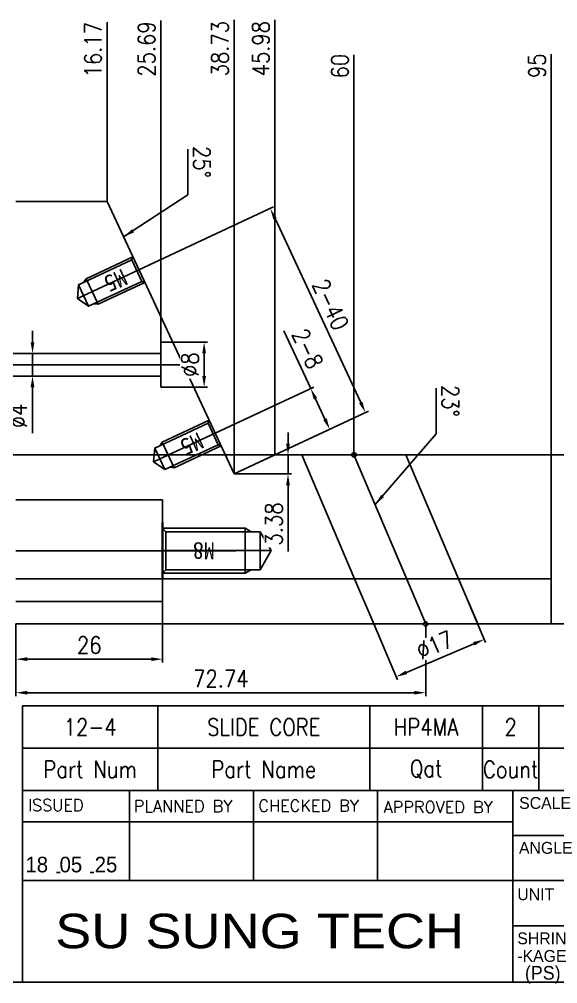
# Model space of a CAD drawing. Header units: millimetres. Extents: x 632 to 3922, y 1402 to 2001.
# Drawn here: x 3737 to 3832.5, y 1722.1 to 1893.3 of the extents above; entities that cross this region are included whole.
import ezdxf
from ezdxf.enums import TextEntityAlignment as Align
from ezdxf.lldxf.tags import DXFTag

# ---------------------------------------------------------------- set-up
doc = ezdxf.new("R2010")
doc.units = ezdxf.units.MM
for name, color, linetype in [('1', 1, 'Continuous'), ('2', 2, 'Continuous'), ('6', 6, 'Continuous'), ('7', 7, 'Continuous'), ('BCE', 1, 'CENTER'), ('BH', 11, 'HIDDEN'), ('BHTL', 5, 'CENTER'), ('BO', 7, 'Continuous'), ('CE', 1, 'CENTER'), ('DIM', 7, 'Continuous'), ('H1', 2, 'HIDDEN'), ('H2', 4, 'HIDDEN'), ('L1', 31, 'Continuous')]:
    doc.layers.add(name, color=color, linetype=linetype)
doc.styles.add('1', font='ROMANK.shx')
doc.styles.add('JM_Standard', font='', dxfattribs={"height": 3})
doc.styles.add('KK', font='')
doc.styles.add('ROMANS', font='romans.shx', dxfattribs={"width": 0.8, "height": 3})
doc.styles.get("Standard").update_dxf_attribs({"font": ''})
doc.styles.add('SY', font='romans.shx', dxfattribs={"width": 0.85, "height": 3, "bigfont": 'ghs.shx'})
doc.styles.get('JM_Standard').set_extended_font_data('DotumChe')
doc.styles.get('KK').set_extended_font_data('Gulim')
doc.styles.get('Standard').set_extended_font_data('Arial')
tags = doc.linetypes.add('CENTER', pattern=[2, 1.25, -0.25, 0.25, -0.25]).pattern_tags.tags
tags[10:11] = [DXFTag(74, 4), DXFTag(75, 0), DXFTag(340, '0'), DXFTag(46, 1.0), DXFTag(50, 0.0), DXFTag(44, 0.0), DXFTag(45, 0.0)]
tags[8:9] = [DXFTag(74, 4), DXFTag(75, 0), DXFTag(340, '0'), DXFTag(46, 1.0), DXFTag(50, 0.0), DXFTag(44, 0.0), DXFTag(45, 0.0)]
tags[6:7] = [DXFTag(74, 4), DXFTag(75, 0), DXFTag(340, '0'), DXFTag(46, 1.0), DXFTag(50, 0.0), DXFTag(44, 0.0), DXFTag(45, 0.0)]
tags[4:5] = [DXFTag(74, 4), DXFTag(75, 0), DXFTag(340, '0'), DXFTag(46, 1.0), DXFTag(50, 0.0), DXFTag(44, 0.0), DXFTag(45, 0.0)]
tags = doc.linetypes.add('HIDDEN', pattern=[0.375, 0.25, -0.125]).pattern_tags.tags
tags[6:7] = [DXFTag(74, 4), DXFTag(75, 0), DXFTag(340, '0'), DXFTag(46, 1.0), DXFTag(50, 0.0), DXFTag(44, 0.0), DXFTag(45, 0.0)]
tags[4:5] = [DXFTag(74, 4), DXFTag(75, 0), DXFTag(340, '0'), DXFTag(46, 1.0), DXFTag(50, 0.0), DXFTag(44, 0.0), DXFTag(45, 0.0)]
doc.dimstyles.new('BaseStyle', dxfattribs={"dimtxt": 3, "dimasz": 2, "dimexe": 0.6, "dimexo": 0, "dimgap": 1, "dimtad": 1, "dimdsep": 46, "dimtxsty": 'SY', "dimcen": 0, "dimclrd": 3, "dimclre": 3, "dimclrt": 7, "dimaunit": 1, "dimazin": 0, "dimtfac": 1, "dimtmove": 0, "dimatfit": 3, "dimfxl": 1, "dimtolj": 1, "dimtzin": 0, "dimarcsym": 0})

# ---------------------------------------------------------------- blocks, each defined once
blk = doc.blocks.new('20180524_2133461')
at = {"layer": 'BCE'}
blk.add_line((3.38, 15.75), (3.38, -3.53), dxfattribs=at)
at = {"layer": 'BH'}
blk.add_line((0, -1.58), (6.75, -1.58), dxfattribs=at)
for points in [[(-0.62, 15.75), (0, 15.12), (6.75, 15.12), (7.38, 15.75)], [(0, 15.12), (0, -1.58), (3.38, -3.53), (6.75, -1.58), (6.75, 15.12)]]:
    blk.add_lwpolyline(points, dxfattribs=at)
at = {"layer": 'BHTL'}
for p, q in [((-0.62, 15.75), (-0.62, 1.08)), ((7.38, 15.75), (7.38, 1.08))]:
    blk.add_line(p, q, dxfattribs=at)
blk.add_lwpolyline([(0, 0), (-0.62, 1.08), (7.38, 1.08), (6.75, 0)], dxfattribs=at)
at = {"layer": 'H1', "lineweight": 35, "ltscale": 0.25}
blk.add_line((-1.62, 15.75), (8.38, 15.75), dxfattribs=at)
blk = doc.blocks.new('*D787')
at = {"layer": 'Defpoints', "color": 0}
for p in [(3736.38, 1860.97), (3752.55, 1860.97)]:
    blk.add_point(p, dxfattribs=at)
at = {"layer": 'DIM', "color": 3, "lineweight": -2}
blk.add_line((3752.55, 1860.97), (3752.55, 1892.8), dxfattribs=at)
at = {"layer": 'DIM', "color": 7, "insert": (3750.05, 1887.89), "char_height": 3, "attachment_point": 5, "rotation": 90, "style": 'SY', "bg_fill": 3, "box_fill_scale": 1.1, "bg_fill_color": 256, "bg_fill_true_color": 13158600, "bg_fill_transparency": 0}
blk.add_mtext('\\A1;16.17', dxfattribs=at)
at = {"layer": 'Defpoints', "color": 0}
blk.add_point((3752.55, 1881.97), dxfattribs=at)
blk = doc.blocks.new('*D788')
at = {"layer": 'Defpoints', "color": 0}
for p in [(3736.38, 1860.97), (3762.07, 1835.97)]:
    blk.add_point(p, dxfattribs=at)
at = {"layer": 'DIM', "color": 3, "lineweight": -2}
blk.add_line((3762.07, 1835.97), (3762.07, 1893.05), dxfattribs=at)
at = {"layer": 'DIM', "color": 7, "insert": (3759.57, 1888.01), "char_height": 3, "attachment_point": 5, "rotation": 90, "style": 'SY', "bg_fill": 3, "box_fill_scale": 1.1, "bg_fill_color": 256, "bg_fill_true_color": 13158600, "bg_fill_transparency": 0}
blk.add_mtext('\\A1;25.69', dxfattribs=at)
at = {"layer": 'Defpoints', "color": 0}
blk.add_point((3762.07, 1881.97), dxfattribs=at)
blk = doc.blocks.new('*D789')
at = {"layer": 'Defpoints', "color": 0}
for p in [(3775.1, 1881.97), (3736.38, 1860.97), (3775.1, 1812.59)]:
    blk.add_point(p, dxfattribs=at)
at = {"layer": 'DIM', "color": 3, "lineweight": -2}
blk.add_line((3775.1, 1812.59), (3775.1, 1893.17), dxfattribs=at)
at = {"layer": 'DIM', "color": 7, "insert": (3772.6, 1888.07), "char_height": 3, "attachment_point": 5, "rotation": 90, "style": 'SY', "bg_fill": 3, "box_fill_scale": 1.1, "bg_fill_color": 256, "bg_fill_true_color": 13158600, "bg_fill_transparency": 0}
blk.add_mtext('\\A1;38.73', dxfattribs=at)
blk = doc.blocks.new('*D790')
at = {"layer": 'Defpoints', "color": 0}
for p in [(3782.35, 1881.97), (3736.38, 1860.97), (3782.35, 1815.97)]:
    blk.add_point(p, dxfattribs=at)
at = {"layer": 'DIM', "color": 3, "lineweight": -2}
blk.add_line((3782.35, 1815.97), (3782.35, 1893.17), dxfattribs=at)
at = {"layer": 'DIM', "color": 7, "insert": (3779.85, 1888.07), "char_height": 3, "attachment_point": 5, "rotation": 90, "style": 'SY', "bg_fill": 3, "box_fill_scale": 1.1, "bg_fill_color": 256, "bg_fill_true_color": 13158600, "bg_fill_transparency": 0}
blk.add_mtext('\\A1;45.98', dxfattribs=at)
blk = doc.blocks.new('*D791')
at = {"layer": 'Defpoints', "color": 0}
for p in [(3736.38, 1860.97), (3796.38, 1815.97)]:
    blk.add_point(p, dxfattribs=at)
at = {"layer": 'DIM', "color": 3, "lineweight": -2}
blk.add_line((3796.38, 1815.97), (3796.38, 1886.98), dxfattribs=at)
at = {"layer": 'DIM', "color": 7, "insert": (3793.88, 1884.97), "char_height": 3, "attachment_point": 5, "rotation": 90, "style": 'SY', "bg_fill": 3, "box_fill_scale": 1.1, "bg_fill_color": 256, "bg_fill_true_color": 13158600, "bg_fill_transparency": 0}
blk.add_mtext('\\A1;60', dxfattribs=at)
at = {"layer": 'Defpoints', "color": 0}
blk.add_point((3796.38, 1881.97), dxfattribs=at)
blk = doc.blocks.new('*D792')
at = {"layer": 'Defpoints', "color": 0}
for p in [(3736.38, 1860.97), (3831.38, 1815.97)]:
    blk.add_point(p, dxfattribs=at)
at = {"layer": 'DIM', "color": 3, "lineweight": -2}
blk.add_line((3831.38, 1815.97), (3831.38, 1887.1), dxfattribs=at)
at = {"layer": 'DIM', "color": 7, "insert": (3828.88, 1885.03), "char_height": 3, "attachment_point": 5, "rotation": 90, "style": 'SY', "bg_fill": 3, "box_fill_scale": 1.1, "bg_fill_color": 256, "bg_fill_true_color": 13158600, "bg_fill_transparency": 0}
blk.add_mtext('\\A1;95', dxfattribs=at)
at = {"layer": 'Defpoints', "color": 0}
blk.add_point((3831.38, 1881.97), dxfattribs=at)
blk = doc.blocks.new('*D794')
at = {"layer": 'Defpoints', "color": 0}
for p in [(3764.21, 1835.97), (3767.93, 1827.97), (3769.78, 1827.97)]:
    blk.add_point(p, dxfattribs=at)
at = {"layer": 'DIM', "color": 3, "lineweight": -2}
for p, q in [((3764.21, 1835.97), (3770.38, 1835.97)), ((3769.78, 1833.97), (3769.78, 1829.97)), ((3767.93, 1827.97), (3770.38, 1827.97))]:
    blk.add_line(p, q, dxfattribs=at)
at = {"layer": 'DIM', "color": 3}
for points in [[(3770.11, 1833.97), (3769.45, 1833.97), (3769.78, 1835.97)], [(3769.45, 1829.97), (3770.11, 1829.97), (3769.78, 1827.97)]]:
    blk.add_solid(points, dxfattribs=at)
at = {"layer": 'DIM', "color": 7, "insert": (3767.28, 1831.97), "char_height": 3, "attachment_point": 5, "rotation": 90, "style": 'SY', "bg_fill": 3, "box_fill_scale": 1.1, "bg_fill_color": 256, "bg_fill_true_color": 13158600, "bg_fill_transparency": 0}
blk.add_mtext('\\A1;%%c8', dxfattribs=at)
blk = doc.blocks.new('*D795')
at = {"layer": 'Defpoints', "color": 0}
for p in [(3736.38, 1833.97), (3736.38, 1829.97), (3739.31, 1829.97)]:
    blk.add_point(p, dxfattribs=at)
at = {"layer": 'DIM', "color": 3, "lineweight": -2}
for p, q in [((3739.31, 1835.97), (3739.31, 1837.97)), ((3736.38, 1833.97), (3739.91, 1833.97)), ((3739.31, 1833.97), (3739.31, 1829.97)), ((3736.38, 1829.97), (3739.91, 1829.97)), ((3739.31, 1827.97), (3739.31, 1819.84))]:
    blk.add_line(p, q, dxfattribs=at)
at = {"layer": 'DIM', "color": 3}
for points in [[(3738.98, 1835.97), (3739.65, 1835.97), (3739.31, 1833.97)], [(3739.65, 1827.97), (3738.98, 1827.97), (3739.31, 1829.97)]]:
    blk.add_solid(points, dxfattribs=at)
at = {"layer": 'DIM', "color": 7, "insert": (3736.81, 1822.9), "char_height": 3, "attachment_point": 5, "rotation": 90, "style": 'SY', "bg_fill": 3, "box_fill_scale": 1.1, "bg_fill_color": 256, "bg_fill_true_color": 13158600, "bg_fill_transparency": 0}
blk.add_mtext('\\A1;%%c4', dxfattribs=at)
blk = doc.blocks.new('*D798')
at = {"layer": 'Defpoints', "color": 0}
for p in [(3762.38, 1789.97), (3736.38, 1785.97), (3762.38, 1779.71)]:
    blk.add_point(p, dxfattribs=at)
at = {"layer": 'DIM', "color": 3, "lineweight": -2}
for p, q in [((3762.38, 1789.97), (3762.38, 1779.11)), ((3736.38, 1785.97), (3736.38, 1779.11)), ((3738.38, 1779.71), (3760.38, 1779.71))]:
    blk.add_line(p, q, dxfattribs=at)
at = {"layer": 'DIM', "color": 3}
for points in [[(3738.38, 1780.05), (3738.38, 1779.38), (3736.38, 1779.71)], [(3760.38, 1779.38), (3760.38, 1780.05), (3762.38, 1779.71)]]:
    blk.add_solid(points, dxfattribs=at)
at = {"layer": 'DIM', "color": 7, "insert": (3749.38, 1782.21), "char_height": 3, "attachment_point": 5, "style": 'SY', "bg_fill": 3, "box_fill_scale": 1.1, "bg_fill_color": 256, "bg_fill_true_color": 13158600, "bg_fill_transparency": 0}
blk.add_mtext('\\A1;26', dxfattribs=at)
blk = doc.blocks.new('*D799')
at = {"layer": 'Defpoints', "color": 0}
for p in [(3736.38, 1785.97), (3809.11, 1785.97), (3809.11, 1773.76)]:
    blk.add_point(p, dxfattribs=at)
at = {"layer": 'DIM', "color": 3, "lineweight": -2}
for p, q in [((3736.38, 1785.97), (3736.38, 1773.16)), ((3809.11, 1785.97), (3809.11, 1773.16)), ((3738.38, 1773.76), (3807.11, 1773.76))]:
    blk.add_line(p, q, dxfattribs=at)
at = {"layer": 'DIM', "color": 3}
for points in [[(3738.38, 1774.09), (3738.38, 1773.43), (3736.38, 1773.76)], [(3807.11, 1773.43), (3807.11, 1774.09), (3809.11, 1773.76)]]:
    blk.add_solid(points, dxfattribs=at)
at = {"layer": 'DIM', "color": 7, "insert": (3772.75, 1776.26), "char_height": 3, "attachment_point": 5, "style": 'SY', "bg_fill": 3, "box_fill_scale": 1.1, "bg_fill_color": 256, "bg_fill_true_color": 13158600, "bg_fill_transparency": 0}
blk.add_mtext('\\A1;72.74', dxfattribs=at)
blk = doc.blocks.new('*D800')
at = {"layer": 'Defpoints', "color": 0}
for p in [(3782.35, 1815.97), (3775.1, 1812.59), (3784.67, 1812.59)]:
    blk.add_point(p, dxfattribs=at)
at = {"layer": 'DIM', "color": 3, "lineweight": -2}
for p, q in [((3784.67, 1817.97), (3784.67, 1819.97)), ((3782.35, 1815.97), (3785.27, 1815.97)), ((3784.67, 1815.97), (3784.67, 1812.59)), ((3775.1, 1812.59), (3785.27, 1812.59)), ((3784.67, 1810.59), (3784.67, 1798.82))]:
    blk.add_line(p, q, dxfattribs=at)
at = {"layer": 'DIM', "color": 3}
for points in [[(3784.33, 1817.97), (3785, 1817.97), (3784.67, 1815.97)], [(3785, 1810.59), (3784.33, 1810.59), (3784.67, 1812.59)]]:
    blk.add_solid(points, dxfattribs=at)
at = {"layer": 'DIM', "color": 7, "insert": (3782.17, 1803.7), "char_height": 3, "attachment_point": 5, "rotation": 90, "style": 'SY', "bg_fill": 3, "box_fill_scale": 1.1, "bg_fill_color": 256, "bg_fill_true_color": 13158600, "bg_fill_transparency": 0}
blk.add_mtext('\\A1;3.38', dxfattribs=at)
blk = doc.blocks.new('*D801')
at = {"layer": 'Defpoints', "color": 0}
for p in [(3788.7, 1827.75), (3771.72, 1819.84), (3775.1, 1812.59)]:
    blk.add_point(p, dxfattribs=at)
at = {"layer": 'DIM', "color": 3, "lineweight": -2}
for p, q in [((3788.7, 1827.75), (3783.93, 1837.98)), ((3771.72, 1819.84), (3789.24, 1828.01)), ((3791.23, 1822.31), (3789.54, 1825.94)), ((3775.1, 1812.59), (3792.62, 1820.76))]:
    blk.add_line(p, q, dxfattribs=at)
at = {"layer": 'DIM', "color": 3}
for points in [[(3789.85, 1826.08), (3789.24, 1825.8), (3788.7, 1827.75)], [(3790.93, 1822.17), (3791.54, 1822.46), (3792.08, 1820.5)]]:
    blk.add_solid(points, dxfattribs=at)
at = {"layer": 'DIM', "color": 7, "insert": (3788.16, 1834.83), "char_height": 3, "attachment_point": 5, "rotation": 294.9924, "style": 'SY', "bg_fill": 3, "box_fill_scale": 1.1, "bg_fill_color": 256, "bg_fill_true_color": 13158600, "bg_fill_transparency": 0}
blk.add_mtext('\\A1;2-8', dxfattribs=at)
blk = doc.blocks.new('*D802')
at = {"layer": 'Defpoints', "color": 0}
for p in [(3781.52, 1859.71), (3758.2, 1848.84), (3775.1, 1812.59)]:
    blk.add_point(p, dxfattribs=at)
at = {"layer": 'DIM', "color": 3, "lineweight": -2}
for p, q in [((3758.2, 1848.84), (3782.07, 1859.97)), ((3797.58, 1825.27), (3782.37, 1857.9)), ((3775.1, 1812.59), (3798.97, 1823.71))]:
    blk.add_line(p, q, dxfattribs=at)
at = {"layer": 'DIM', "color": 3}
for points in [[(3782.67, 1858.04), (3782.07, 1857.76), (3781.52, 1859.71)], [(3797.28, 1825.13), (3797.88, 1825.41), (3798.42, 1823.46)]]:
    blk.add_solid(points, dxfattribs=at)
at = {"layer": 'DIM', "color": 7, "insert": (3792.24, 1842.64), "char_height": 3, "attachment_point": 5, "rotation": 294.9924, "style": 'SY', "bg_fill": 3, "box_fill_scale": 1.1, "bg_fill_color": 256, "bg_fill_true_color": 13158600, "bg_fill_transparency": 0}
blk.add_mtext('\\A1;2-40', dxfattribs=at)
blk = doc.blocks.new('*D803')
at = {"layer": 'Defpoints', "color": 0}
for p in [(3815.53, 1792.61), (3799.88, 1785.97), (3819.51, 1783.23)]:
    blk.add_point(p, dxfattribs=at)
at = {"layer": 'DIM', "color": 3, "lineweight": -2}
for p, q in [((3815.53, 1792.61), (3819.75, 1782.68)), ((3799.88, 1785.97), (3804.1, 1776.03)), ((3805.7, 1777.37), (3817.67, 1782.45))]:
    blk.add_line(p, q, dxfattribs=at)
at = {"layer": 'DIM', "color": 3}
for points in [[(3817.8, 1782.14), (3817.54, 1782.75), (3819.51, 1783.23)], [(3805.57, 1777.67), (3805.83, 1777.06), (3803.86, 1776.58)]]:
    blk.add_solid(points, dxfattribs=at)
at = {"layer": 'DIM', "color": 7, "insert": (3810.71, 1782.21), "char_height": 3, "attachment_point": 5, "rotation": 23.0031, "style": 'SY', "bg_fill": 3, "box_fill_scale": 1.1, "bg_fill_color": 256, "bg_fill_true_color": 13158600, "bg_fill_transparency": 0}
blk.add_mtext('\\A1;%%c17', dxfattribs=at)
blk = doc.blocks.new('*D809')
at = {"layer": 'Defpoints', "color": 0}
for p in [(3831.38, 1815.97), (3831.38, 1785.97), (3837.98, 1785.97)]:
    blk.add_point(p, dxfattribs=at)
at = {"layer": 'DIM', "color": 3, "lineweight": -2}
for p, q in [((3831.38, 1815.97), (3838.58, 1815.97)), ((3837.98, 1813.97), (3837.98, 1787.97)), ((3831.38, 1785.97), (3838.58, 1785.97))]:
    blk.add_line(p, q, dxfattribs=at)
at = {"layer": 'DIM', "color": 3}
for points in [[(3838.31, 1813.97), (3837.65, 1813.97), (3837.98, 1815.97)], [(3837.65, 1787.97), (3838.31, 1787.97), (3837.98, 1785.97)]]:
    blk.add_solid(points, dxfattribs=at)
at = {"layer": 'DIM', "color": 7, "insert": (3835.48, 1800.97), "char_height": 3, "attachment_point": 5, "rotation": 90, "style": 'SY', "bg_fill": 3, "box_fill_scale": 1.1, "bg_fill_color": 256, "bg_fill_true_color": 13158600, "bg_fill_transparency": 0}
blk.add_mtext('\\A1;30', dxfattribs=at)
blk = doc.blocks.new('20150224_1715439')
for p, q in [((-184.4, 34), (0, 34)), ((-184.4, 34), (-184.4, 0)), ((-184.4, 0), (0, 0))]:
    blk.add_line(p, q)
at = {"layer": 'L1', "color": 11}
for p, q in [((-165.4, 34), (-165.4, 18)), ((-143.4, 34), (-143.4, 18)), ((-121.4, 34), (-121.4, 18)), ((-97.4, 34), (-97.4, 0)), ((-184.4, 28.41), (-97.4, 28.41)), ((-97.4, 26), (0, 26)), ((-97.4, 26), (0, 26)), ((-184.4, 18), (-97.4, 18)), ((-97.4, 18), (-72.4, 18)), ((-97.4, 10), (0, 10))]:
    blk.add_line(p, q, dxfattribs=at)
for s, height, style, p in [('SCALE', 2.1, '1', (-96.25, 30.73)), ('ISSUED', 2.09, 'ROMANS', (-183.43, 30.35)), ('PLANNED BY', 2.09, 'ROMANS', (-164.64, 30.18)), ('CHECKED BY', 2.09, 'ROMANS', (-142.53, 30.26)), ('APPROVED BY', 2.09, 'ROMANS', (-120.3, 30.01)), ('ANGLE', 2.1, '1', (-96.28, 22.77)), ('UNIT', 2.1, '1', (-96.58, 14.53)), ('SHRIN', 2.1, '1', (-96.58, 6.71)), ('-KAGE', 2.1, '1', (-96.58, 3.59))]:
    blk.add_text(s, height=height, dxfattribs=dict(style=style)).set_placement(p)
at = {"width": 2.57645}
blk.add_text('    .  .', height=2, dxfattribs=at).set_placement((-187.07, 19.3), (-171.07, 19.3), align=Align.FIT)
at = {"layer": '2', "style": 'KK', "width": 1.2}
blk.add_text('SU SUNG TECH', height=6.12, dxfattribs=at).set_placement((-178.61, 6))
blk = doc.blocks.new('20180522_1619423')
blk.add_blockref('20150224_1715439', (97.4, -26))
at = {"layer": '2', "style": 'KK'}
blk.add_text('(PS)', height=2.419, dxfattribs=at).set_placement((2.18, -24.36), align=Align.MIDDLE_LEFT)
at = {"layer": '6', "style": 'KK'}
for s, p in [('18', (-86.5, -5.14)), ('05', (-80.44, -5.14))]:
    blk.add_text(s, height=2.765, dxfattribs=at).set_placement(p, align=Align.MIDDLE_LEFT)
blk = doc.blocks.new('A$C425363C5')
blk.add_line((9, 9), (411, 9))

msp = doc.modelspace()

# ---------------------------------------------------------------- linework, layer by layer
at = {"layer": '1'}
msp.add_line((3568.708, 1815.969), (3844.939, 1815.969), dxfattribs=at)
at = {"layer": '7'}
for p, q in [((3736.378, 1860.969), (3752.552, 1860.969)), ((3752.552, 1860.969), (3775.104, 1812.589)), ((3782.355, 1815.969), (3775.104, 1812.589)), ((3831.378, 1815.969), (3782.355, 1815.969)), ((3831.378, 1815.969), (3831.378, 1793.969)), ((3736.378, 1793.969), (3831.378, 1793.969)), ((3831.378, 1793.969), (3831.378, 1785.969)), ((3831.378, 1785.969), (3736.378, 1785.969))]:
    msp.add_line(p, q, dxfattribs=at)
at = {"layer": 'BCE'}
for p, q in [((3758.204, 1848.844), (3747.286, 1843.754)), ((3771.724, 1819.84), (3760.806, 1814.751))]:
    msp.add_line(p, q, dxfattribs=at)
at = {"layer": 'BH'}
for p, q in [((3747.498, 1846.17), (3749.272, 1842.363)), ((3761.018, 1817.166), (3762.792, 1813.36))]:
    msp.add_line(p, q, dxfattribs=at)
for points in [[(3756.954, 1850.578), (3747.498, 1846.17), (3747.286, 1843.754), (3749.272, 1842.363), (3758.729, 1846.771)], [(3757.148, 1851.11), (3756.954, 1850.578), (3758.729, 1846.771), (3759.26, 1846.578)], [(3770.474, 1821.574), (3761.018, 1817.166), (3760.806, 1814.751), (3762.792, 1813.36), (3772.249, 1817.768)], [(3770.668, 1822.106), (3770.474, 1821.574), (3772.249, 1817.768), (3772.78, 1817.574)]]:
    msp.add_lwpolyline(points, dxfattribs=at)
at = {"layer": 'BHTL'}
for p, q in [((3757.148, 1851.11), (3748.839, 1847.237)), ((3759.26, 1846.578), (3750.952, 1842.705)), ((3770.668, 1822.106), (3762.359, 1818.233)), ((3772.78, 1817.574), (3764.472, 1813.701))]:
    msp.add_line(p, q, dxfattribs=at)
for points in [[(3748.38, 1846.581), (3748.839, 1847.237), (3750.952, 1842.705), (3750.155, 1842.775)], [(3761.9, 1817.578), (3762.359, 1818.233), (3764.472, 1813.701), (3763.675, 1813.771)]]:
    msp.add_lwpolyline(points, dxfattribs=at)
at = {"layer": 'BO', "color": 3}
for points in [[(3921.952, 1771.404), (3737.562, 1771.404), (3737.562, 1756.404), (3921.952, 1756.404)], [(3921.952, 1771.404), (3761.562, 1771.404), (3761.562, 1756.404), (3921.952, 1756.404)], [(3921.952, 1771.404), (3799.192, 1771.404), (3799.192, 1756.404), (3921.952, 1756.404)], [(3921.952, 1771.404), (3819.192, 1771.404), (3819.192, 1756.404), (3921.952, 1756.404)], [(3921.952, 1771.404), (3829.192, 1771.404), (3829.192, 1756.404), (3921.952, 1756.404)], [(3921.952, 1763.904), (3737.562, 1763.904), (3737.562, 1756.404), (3921.952, 1756.404)]]:
    msp.add_lwpolyline(points, dxfattribs=at)
at = {"layer": 'CE'}
for p, q in [((3694.7, 1831.969), (3766.07, 1831.969)), ((3809.113, 1785.969), (3796.378, 1815.969)), ((3736.378, 1798.969), (3775.378, 1798.969))]:
    msp.add_line(p, q, dxfattribs=at)
at = {"layer": 'H1'}
for p, q in [((3787.145, 1815.969), (3796.483, 1793.969)), ((3814.951, 1793.969), (3805.612, 1815.969)), ((3762.378, 1807.969), (3736.378, 1807.969)), ((3762.378, 1789.969), (3762.378, 1807.969)), ((3796.483, 1793.969), (3799.879, 1785.969)), ((3818.348, 1785.969), (3814.951, 1793.969)), ((3736.378, 1789.969), (3762.378, 1789.969))]:
    msp.add_line(p, q, dxfattribs=at)
at = {"layer": 'H2'}
for p, q in [((3764.205, 1835.969), (3762.07, 1835.969)), ((3762.07, 1831.969), (3762.07, 1835.969)), ((3711.378, 1833.969), (3762.07, 1833.969)), ((3762.07, 1827.969), (3762.07, 1831.969)), ((3711.378, 1829.969), (3762.07, 1829.969)), ((3762.07, 1827.969), (3767.935, 1827.969))]:
    msp.add_line(p, q, dxfattribs=at)

# ---------------------------------------------------------------- block references
at = {"rotation": 89.99999999999997}
msp.add_blockref('20180524_2133461', (3778.127, 1795.594), dxfattribs=at)
msp.add_blockref('20180522_1619423', (3824.552, 1748.404))

# ---------------------------------------------------------------- texts
at = {"layer": '6', "style": 'KK'}
msp.add_text('25', height=2.7648, dxfattribs=at).set_placement((3750.352, 1743.262), align=Align.MIDDLE_LEFT)
at = {"layer": '6', "insert": (3824.192, 1767.654), "char_height": 3, "attachment_point": 5, "style": 'SY'}
msp.add_mtext('2', dxfattribs=at)
at = {"layer": '7', "char_height": 3, "attachment_point": 5, "style": 'SY'}
for s, insert in [('12-4', (3749.562, 1767.654)), ('SLIDE CORE', (3780.377, 1767.654)), ('HP4MA', (3809.192, 1767.654)), ('Part Num', (3749.562, 1760.154)), ('Part Name', (3780.377, 1760.154)), ('Qat', (3809.192, 1760.154)), ('Count', (3824.192, 1760.154))]:
    msp.add_mtext(s, dxfattribs=dict(at, insert=insert))
at = {"layer": 'DIM', "style": 'JM_Standard'}
for s, rotation, p in [('M5', 204.99238, (3754.05, 1846.907)), ('M5', 204.99238, (3767.57, 1817.904)), ('M8', 180, (3769.712, 1798.969))]:
    msp.add_text(s, height=3, rotation=rotation, dxfattribs=at).set_placement(p, align=Align.MIDDLE)

# ---------------------------------------------------------------- next in the draw order: dimensions: what is measured, and where the dimension line sits
at = {"layer": 'DIM'}
dim = msp.add_ordinate_dim(feature_location=(3752.552, 1860.969), offset=(0, 21), dtype=1, origin=(3736.378, 1860.969), dimstyle='BaseStyle', override={"dimtfill": 1}, dxfattribs=at)
dim.commit()
dim.dimension.update_dxf_attribs({"geometry": '*D787', "text_midpoint": (3750.052, 1887.887)})
dim = msp.add_linear_dim(base=(3762.378, 1779.714), p1=(3736.378, 1785.969), p2=(3762.378, 1789.969), dimstyle='BaseStyle', override={"dimtfill": 1}, dxfattribs=at)
dim.commit()
dim.dimension.update_dxf_attribs({"geometry": '*D798', "text_midpoint": (3749.378, 1782.214)})

# ---------------------------------------------------------------- next in the draw order: dimensions: what is measured, and where the dimension line sits
dim = msp.add_ordinate_dim(feature_location=(3762.07, 1835.969), offset=(0, 46), dtype=1, origin=(3736.378, 1860.969), dimstyle='BaseStyle', override={"dimtfill": 1}, dxfattribs=at)
dim.commit()
dim.dimension.update_dxf_attribs({"geometry": '*D788', "text_midpoint": (3759.57, 1888.008)})
dim = msp.add_linear_dim(base=(3809.1134, 1773.7587), p1=(3736.3783, 1785.9692), p2=(3809.1134, 1785.9692), dimstyle='BaseStyle', override={"dimtfill": 1}, dxfattribs=at)
dim.commit()
dim.dimension.update_dxf_attribs({"geometry": '*D799', "text_midpoint": (3772.7458, 1776.2587)})

# ---------------------------------------------------------------- next in the draw order: linework, layer by layer
at = {"layer": 'BO'}
msp.add_circle((3809.113, 1785.969), 0.4, dxfattribs=at)

# ---------------------------------------------------------------- next in the draw order: dimensions: what is measured, and where the dimension line sits
at = {"layer": 'DIM'}
dim = msp.add_ordinate_dim(feature_location=(3775.104, 1812.589), offset=(0, 69.38), dtype=1, origin=(3736.378, 1860.969), dimstyle='BaseStyle', override={"dimtfill": 1}, dxfattribs=at)
dim.commit()
dim.dimension.update_dxf_attribs({"geometry": '*D789', "text_midpoint": (3772.604, 1888.069)})

# ---------------------------------------------------------------- next in the draw order: dimensions: what is measured, and where the dimension line sits
dim = msp.add_ordinate_dim(feature_location=(3782.355, 1815.969), offset=(0, 66), dtype=1, origin=(3736.378, 1860.969), dimstyle='BaseStyle', override={"dimtfill": 1}, dxfattribs=at)
dim.commit()
dim.dimension.update_dxf_attribs({"geometry": '*D790', "text_midpoint": (3779.855, 1888.069)})
dim = msp.add_aligned_dim(p1=(3799.879, 1785.969), p2=(3815.527, 1792.612), distance=-10.195, text='%%c<>', dimstyle='BaseStyle', override={"dimtfill": 1}, dxfattribs=at)
dim.commit()
dim.dimension.update_dxf_attribs({"geometry": '*D803', "text_midpoint": (3810.71, 1782.208)})

# ---------------------------------------------------------------- next in the draw order: dimensions: what is measured, and where the dimension line sits
dim = msp.add_ordinate_dim(feature_location=(3796.378, 1815.969), offset=(0, 66), dtype=1, origin=(3736.378, 1860.969), dimstyle='BaseStyle', override={"dimtfill": 1}, dxfattribs=at)
dim.commit()
dim.dimension.update_dxf_attribs({"geometry": '*D791', "text_midpoint": (3793.878, 1884.973)})

# ---------------------------------------------------------------- next in the draw order: dimensions: what is measured, and where the dimension line sits
dim = msp.add_ordinate_dim(feature_location=(3831.378, 1815.969), offset=(0, 66), dtype=1, origin=(3736.378, 1860.969), dimstyle='BaseStyle', override={"dimtfill": 1}, dxfattribs=at)
dim.commit()
dim.dimension.update_dxf_attribs({"geometry": '*D792', "text_midpoint": (3828.878, 1885.033)})

# ---------------------------------------------------------------- next in the draw order: texts
at = {"layer": '7', "char_height": 3, "attachment_point": 9, "rotation": 270, "style": 'SY'}
for s, insert in [('\\A1;25%%d', (3767.874, 1865.112)), ('\\A1;23%%d', (3811.999, 1822.704))]:
    msp.add_mtext(s, dxfattribs=dict(at, insert=insert))

# ---------------------------------------------------------------- next in the draw order: dimensions: what is measured, and where the dimension line sits
at = {"layer": 'DIM'}
for base, p1, p2, picture, middle in [((3739.314, 1829.969), (3736.378, 1833.969), (3736.378, 1829.969), '*D795', (3736.814, 1822.905)), ((3769.78, 1827.969), (3764.205, 1835.969), (3767.935, 1827.969), '*D794', (3767.28, 1831.969))]:
    dim = msp.add_linear_dim(base=base, p1=p1, p2=p2, angle=270, text='%%c<>', dimstyle='BaseStyle', override={"dimtfill": 1}, dxfattribs=at)
    dim.commit()
    dim.dimension.update_dxf_attribs({"geometry": picture, "text_midpoint": middle})
for base, p1, p2, picture, middle in [((3784.666, 1812.589), (3782.355, 1815.969), (3775.104, 1812.589), '*D800', (3782.166, 1803.703)), ((3837.979, 1785.969), (3831.378, 1815.969), (3831.378, 1785.969), '*D809', (3835.479, 1800.969))]:
    dim = msp.add_linear_dim(base=base, p1=p1, p2=p2, angle=270, dimstyle='BaseStyle', override={"dimtfill": 1}, dxfattribs=at)
    dim.commit()
    dim.dimension.update_dxf_attribs({"geometry": picture, "text_midpoint": middle})

# ---------------------------------------------------------------- next in the draw order: leaders
at = {"layer": 'DIM', "annotation_type": 0, "has_hookline": 1, "hookline_direction": 1, "text_width": 5.1, "horizontal_direction": (0, -1, 0)}
msp.add_leader([(3800.125, 1807.144), (3810.999, 1819.704), (3810.999, 1821.704)], dimstyle='BaseStyle', override={"dimtfill": 1}, dxfattribs=at)

# ---------------------------------------------------------------- next in the draw order: dimensions: what is measured, and where the dimension line sits
at = {"layer": 'DIM'}
dim = msp.add_aligned_dim(p1=(3775.104, 1812.589), p2=(3771.724, 1819.84), distance=-18.728, text='2-<>', dimstyle='BaseStyle', override={"dimtfill": 1}, dxfattribs=at)
dim.commit()
dim.dimension.update_dxf_attribs({"geometry": '*D801', "text_midpoint": (3788.158, 1834.83)})

# ---------------------------------------------------------------- next in the draw order: dimensions: what is measured, and where the dimension line sits
dim = msp.add_linear_dim(base=(3781.523, 1859.714), p1=(3775.104, 1812.589), p2=(3758.204, 1848.844), angle=294.99238, text='2-<>', dimstyle='BaseStyle', override={"dimtfill": 1}, dxfattribs=at)
dim.commit()
dim.dimension.update_dxf_attribs({"geometry": '*D802', "text_midpoint": (3792.239, 1842.643)})

# ---------------------------------------------------------------- next in the draw order: linework, layer by layer
at = {"layer": 'BO'}
msp.add_circle((3796.378, 1815.969), 0.4, dxfattribs=at)

# ---------------------------------------------------------------- next in the draw order: block references
at = {"layer": '6'}
msp.add_blockref('A$C425363C5', (3510.952, 1713.404), dxfattribs=at)

# ---------------------------------------------------------------- next in the draw order: leaders
at = {"layer": 'DIM', "annotation_type": 0, "has_hookline": 1, "hookline_direction": 1, "text_width": 5.1, "horizontal_direction": (0, -1, 0)}
msp.add_leader([(3755.494, 1854.657), (3766.874, 1862.112), (3766.874, 1864.112)], dimstyle='BaseStyle', override={"dimtfill": 1}, dxfattribs=at)

doc.saveas('drawing.dxf')
